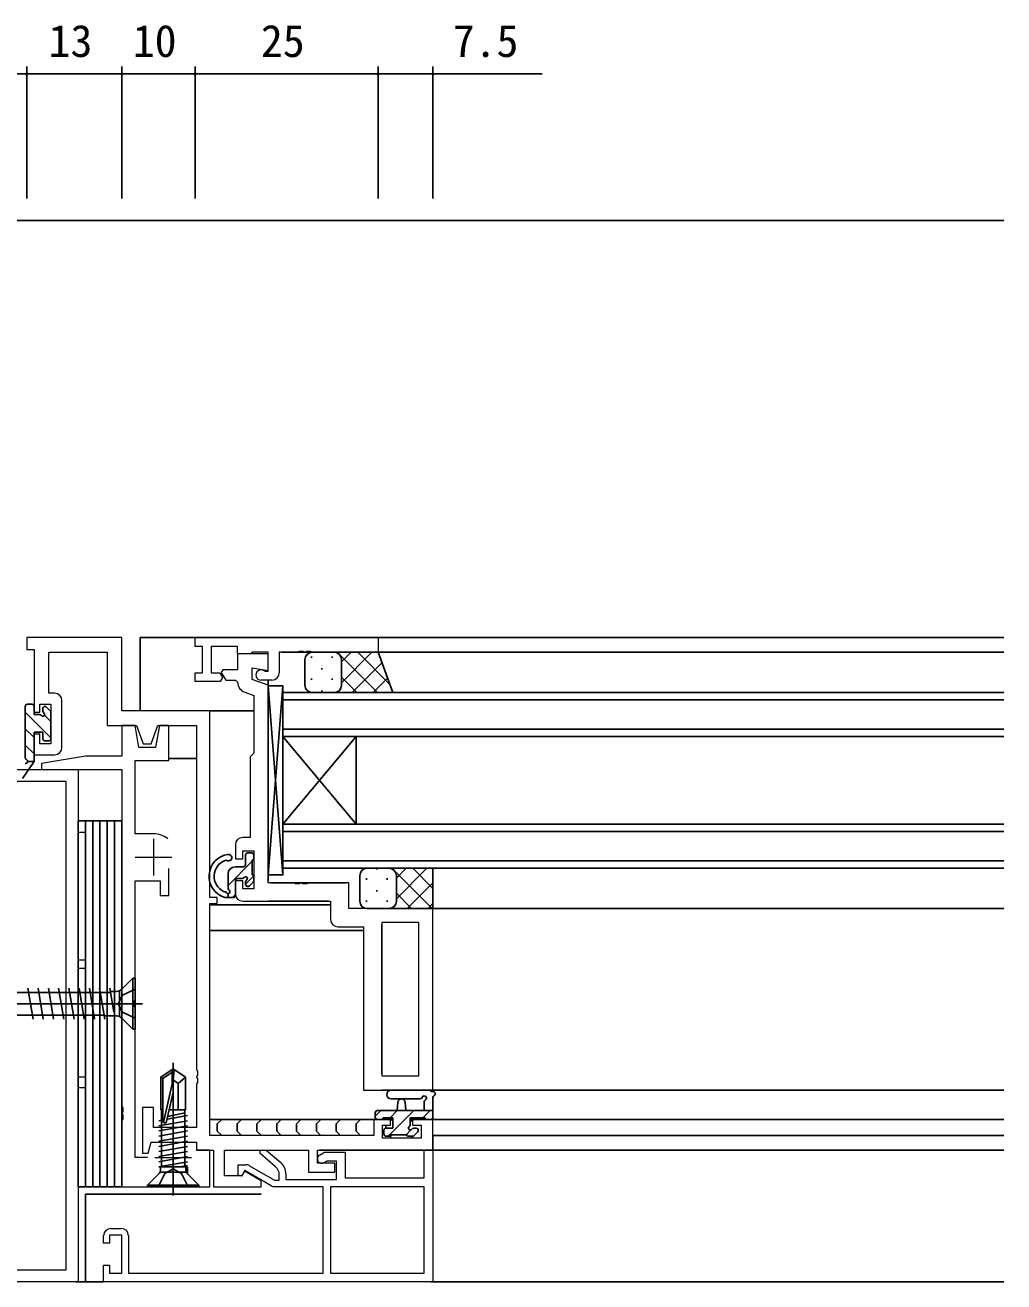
# Model space of a CAD drawing. Units: millimetres, scale not verified. Extents: x -567 to 567, y -403 to 403.
# Drawn here: x 76.6 to 210.3, y -90.6 to 81 of the extents above; entities that cross this region are included whole.
import ezdxf
from ezdxf.enums import TextEntityAlignment as Align

# ---------------------------------------------------------------- set-up
doc = ezdxf.new("R2010")
doc.units = ezdxf.units.MM
doc.header["$LTSCALE"] = 2
doc.layers.add('0-2_YKK_11', color=7, linetype='Continuous', lineweight=18)
for name, color, linetype in [('0-3_YKK_12', 2, 'Continuous'), ('0-4_YKK_13', 4, 'Continuous'), ('0-6_YKK_D', 6, 'Continuous')]:
    doc.layers.add(name, color=color, linetype=linetype)
doc.styles.add('ＭＳ ゴシック', font='')
doc.styles.get('ＭＳ ゴシック').set_extended_font_data('MS Gothic')

msp = doc.modelspace()

# ---------------------------------------------------------------- linework, layer by layer
at = {"layer": '0-2_YKK_11'}
for p, q in [((110.29, -8.426), (108.79, -8.426)), ((81.59, -17.626), (81.59, -11.226)), ((125.29, -41.556), (125.29, -62.496)), ((131.09, -77.626), (118.29, -77.626)), ((88.29, -83.326), (89.69, -83.326))]:
    msp.add_line(p, q, dxfattribs=at)
at = {"layer": '0-2_YKK_11', "color": 2}
for p, q in [((94.09, -30.126), (94.09, -35.126)), ((91.59, -32.626), (96.59, -32.626)), ((96.79, -71.126), (96.79, -76.126)), ((94.29, -73.626), (99.29, -73.626))]:
    msp.add_line(p, q, dxfattribs=at)
at = {"layer": '0-2_YKK_11'}
for points in [[(125.39, -69.226), (126.49, -69.226), (126.49, -68.426), (124.19, -68.426), (124.19, -70.626), (101.79, -70.626), (101.79, -38.926), (102.79, -38.926), (102.79, -38.126), (101.79, -38.126), (101.79, -12.626), (89.79, -12.626), (89.79, -2.626), (76.79, -2.626), (76.79, -4.256), (77.79, -4.256), (77.79, -12.826), (78.59, -12.826), (78.59, -11.726), (80.09, -11.726), (80.09, -17.126), (78.59, -17.126), (78.59, -15.826), (77.79, -15.826), (77.79, -18.626), (80.59, -18.626)], [(99.79, -2.626), (124.79, -2.626), (124.79, -4.626), (115.748, -4.626), (115.565, -4.506), (115.015, -4.506), (114.832, -4.626), (114.748, -4.626), (114.565, -4.506), (114.015, -4.506), (113.832, -4.626), (111.29, -4.626), (111.29, -7.426)], [(109.21, -7.166), (109.39, -7.226), (109.79, -7.226), (109.79, -4.626), (107.59, -4.626), (107.39, -4.826), (105.59, -4.826), (105.59, -3.826), (101.99, -3.826), (101.99, -7.426), (103.163, -7.426), (103.529, -8.059), (103.202, -8.626), (99.79, -8.626), (99.79, -7.426), (100.79, -7.426), (100.79, -3.826), (99.79, -3.826), (99.79, -2.626)], [(80.59, -10.226), (79.79, -10.226), (79.79, -4.626), (87.79, -4.626), (87.79, -14.626), (91.78, -14.626), (92.69, -17.126), (93.79, -17.126), (94.7, -14.626), (99.99, -14.626)], [(109.79, -36.126), (109.79, -9.126), (107.59, -8.326), (107.59, -6.738), (109.79, -7.126), (109.79, -4.826), (105.59, -4.826), (105.59, -7.026), (103.563, -7.026), (103.367, -7.367), (103.979, -8.426), (105.29, -8.426), (105.59, -8.718)], [(106.576, -10.085), (107.79, -10.527), (107.79, -18.426), (107.59, -18.626), (107.29, -18.926), (107.29, -29.926), (106.29, -29.926)], [(94.09, -29.426), (91.59, -29.426), (91.59, -19.426), (96.19, -19.426), (96.19, -14.626), (94.919, -14.626), (94.39, -17.626), (92.119, -17.626), (91.59, -14.626), (89.79, -14.626), (89.79, -18.826), (84.79, -18.826), (78.79, -19.826), (78.79, -20.626), (89.79, -20.626), (89.79, -66.668), (89.91, -66.851), (89.91, -67.401), (89.79, -67.585), (89.79, -67.668), (89.91, -67.851), (89.91, -68.401), (89.79, -68.585), (89.79, -77.626), (96.332, -77.626), (96.515, -77.506), (97.065, -77.506), (97.248, -77.626), (101.79, -77.626), (101.79, -72.626), (100.04, -72.626)], [(99.99, -14.626), (99.99, -61.668), (100.11, -61.851), (100.11, -62.401), (99.99, -62.585), (99.99, -62.668), (100.11, -62.851), (100.11, -63.401), (99.99, -63.585), (99.99, -69.526), (94.09, -69.526), (94.09, -66.826), (92.59, -66.826), (92.59, -73.026), (93.39, -73.026), (93.79, -71.526), (99.99, -71.526), (99.99, -72.626), (102.29, -72.626), (102.29, -77.626), (108.79, -77.626), (108.79, -76.826), (106.522, -75.517), (106.169, -76.126), (103.79, -76.126), (103.79, -72.626), (115.29, -72.626), (115.29, -75.626), (118.89, -75.626), (118.89, -74.426), (116.49, -74.426), (116.49, -72.626), (132.29, -72.626), (132.29, -68.426), (129.49, -68.426), (129.49, -69.226), (130.66, -69.226), (130.66, -70.996), (125.39, -70.996), (125.39, -69.226)], [(58.79, -20.626), (83.79, -20.626), (83.79, -27.626), (84.79, -27.626), (84.79, -29.256), (83.79, -29.256), (83.79, -46.626), (84.79, -46.626), (84.79, -47.826), (83.79, -47.826), (83.79, -62.626), (84.79, -62.626), (84.79, -64.126), (83.79, -64.126), (83.79, -90.626), (58.79, -90.626)], [(60.42, -88.996), (82.16, -88.996), (82.16, -22.256), (60.42, -22.256)], [(105.29, -30.926), (105.29, -32.826), (106.29, -32.826), (106.29, -31.726), (107.79, -31.726), (107.79, -36.926), (106.29, -36.926), (106.29, -35.826), (105.29, -35.826), (105.29, -37.626)], [(93.303, -73.626), (91.59, -73.626), (91.59, -53.085), (91.47, -52.901), (91.47, -52.351), (91.59, -52.168), (91.59, -35.826), (94.99, -35.826), (94.99, -37.826), (96.19, -37.826), (96.19, -34.176)], [(119.29, -42.126), (122.79, -42.126), (122.79, -64.426), (132.29, -64.426), (132.29, -39.626), (120.79, -39.626), (120.79, -36.126), (115.248, -36.126), (115.065, -36.246), (114.515, -36.246), (114.332, -36.126), (114.248, -36.126), (114.065, -36.246), (113.515, -36.246), (113.332, -36.126), (109.79, -36.126)], [(106.29, -38.626), (118.29, -38.626), (118.29, -41.126)], [(110.766, -74.891), (108.69, -73.113), (108.69, -72.626), (109.506, -72.626), (111.491, -74.328)], [(116.79, -73.307), (117.449, -72.926), (120.29, -72.926), (120.29, -76.426), (131.09, -76.426), (131.09, -72.626), (132.29, -72.626), (132.29, -90.626)], [(110.169, -77.492), (106.573, -75.417), (106.14, -76.167), (105.69, -76.046), (105.69, -74.626), (106.737, -74.626)], [(107.237, -74.76), (110.642, -76.726), (111.29, -76.726), (111.29, -76.031)], [(112.19, -75.847), (112.19, -76.626), (119.09, -76.626), (119.09, -74.126), (117.771, -74.126), (117.39, -74.346)], [(90.69, -84.326), (90.69, -89.426), (117.29, -89.426), (117.29, -77.626), (110.669, -77.626)], [(132.29, -90.626), (87.29, -90.626), (87.29, -88.326), (88.09, -88.326), (88.09, -89.426), (89.79, -89.426), (89.79, -84.226), (88.09, -84.226), (88.09, -85.326), (87.29, -85.326), (87.29, -84.326)]]:
    msp.add_lwpolyline(points, dxfattribs=at)
for points in [[(125.29, -41.556), (125.29, -62.496), (130.36, -62.496), (130.36, -41.556)], [(131.09, -77.626), (118.29, -77.626), (118.29, -89.426), (131.09, -89.426)]]:
    msp.add_lwpolyline(points, close=True, dxfattribs=at)
for centre, radius, start, end in [((108.79, -7.726), 0.7, 53.1301, 270.00001), ((110.29, -7.426), 1, 270.00001, 359.99999), ((80.59, -11.226), 1, 0.00001, 89.99999), ((107.089, -8.676), 1.5, 181.62018, 250), ((80.59, -17.626), 1, 270.00001, 359.99999), ((94.09, -32.626), 3.2, 51.63348, 89.99999), ((106.29, -30.926), 1, 90.00001, 179.99999), ((106.29, -37.626), 1, 180.00001, 269.99999), ((119.29, -41.126), 1, 180.00001, 269.99999), ((117.09, -73.826), 0.6, 120, 300.00002), ((106.737, -75.626), 1, 59.99995, 89.99996), ((109.79, -76.031), 1.5, 359.99999, 49.41284), ((110.19, -75.847), 2, 359.99999, 49.41284), ((110.669, -76.626), 1, 239.99995, 269.99996), ((88.29, -84.326), 1, 90.00001, 179.99999), ((89.69, -84.326), 1, 0.00001, 89.99999)]:
    msp.add_arc(centre, radius, start, end, dxfattribs=at)
at = {"layer": '0-3_YKK_12'}
for p, q in [((51.79, 54.374), (210.29, 54.374)), ((92.29, -2.626), (210.29, -2.626)), ((92.29, -12.626), (92.29, -2.626)), ((210.29, -2.626), (109.79, -2.626)), ((210.29, -4.626), (111.59, -4.626)), ((109.79, -35.826), (109.79, -8.426)), ((111.79, -11.126), (210.29, -11.126)), ((107.79, -12.626), (101.79, -12.626)), ((210.29, -15.126), (111.79, -15.126)), ((111.79, -16.126), (111.79, -28.126)), ((111.79, -16.126), (121.79, -28.126)), ((111.79, -28.126), (121.79, -16.126)), ((121.79, -16.126), (121.79, -28.126)), ((99.99, -19.126), (96.19, -19.126)), ((111.79, -29.126), (210.29, -29.126)), ((210.29, -33.126), (111.79, -33.126)), ((120.403, -36.126), (110.09, -36.126)), ((118.29, -39.126), (101.807, -39.126)), ((117.99, -38.626), (109.79, -38.626)), ((210.29, -39.626), (125.29, -39.626)), ((122.79, -42.626), (101.79, -42.626)), ((125.29, -41.852), (125.29, -62.196)), ((210.29, -64.426), (125.29, -64.426)), ((126.79, -68.426), (101.79, -68.426)), ((129.19, -68.426), (210.29, -68.426)), ((132.29, -70.626), (132.29, -72.626)), ((210.29, -70.626), (132.29, -70.626)), ((116.79, -72.626), (210.29, -72.626)), ((87.29, -90.626), (83.49, -90.626)), ((210.29, -90.626), (131.99, -90.626))]:
    msp.add_line(p, q, dxfattribs=at)
for points in [[(210.29, -10.126), (111.79, -10.126), (111.79, -16.126), (210.29, -16.126)], [(210.29, -28.126), (111.79, -28.126), (111.79, -34.126), (210.29, -34.126)]]:
    msp.add_lwpolyline(points, dxfattribs=at)
at = {"layer": '0-4_YKK_13'}
for p, q in [((115.79, -4.626), (118.79, -4.626)), ((124.708, -10.126), (119.208, -4.626)), ((123.94, -4.626), (119.79, -8.776)), ((121.112, -4.626), (119.79, -5.948)), ((126.368, -8.958), (122.036, -4.626)), ((114.79, -5.626), (114.79, -9.126)), ((115.696, -5.179), (115.696, -5.379)), ((117.111, -6.794), (117.111, -6.994)), ((118.526, -5.179), (118.526, -5.379)), ((119.79, -5.626), (119.79, -9.126)), ((119.79, -5.626), (119.79, -9.126)), ((125.318, -6.077), (121.268, -10.126)), ((115.696, -8.209), (115.696, -8.409)), ((118.526, -8.209), (118.526, -8.409)), ((121.879, -10.126), (119.79, -8.037)), ((126.073, -8.15), (124.097, -10.126)), ((111.794, -9.226), (109.79, -9.226)), ((111.794, -9.226), (109.79, -35.026)), ((111.794, -35.026), (109.79, -9.226)), ((115.79, -10.126), (118.79, -10.126)), ((117.111, -9.824), (117.111, -10.024)), ((118.79, -10.126), (126.79, -10.126)), ((119.051, -10.126), (119.023, -10.099)), ((76.887, -11.726), (77.487, -11.726)), ((76.587, -12.026), (76.587, -19.007)), ((80.087, -16.314), (76.587, -12.814)), ((77.787, -12.026), (77.787, -13.126)), ((78.526, -13.126), (77.787, -13.126)), ((78.987, -12.326), (78.987, -12.665)), ((80.087, -14.069), (79.224, -13.206)), ((79.999, -12.614), (79.499, -12.114)), ((80.087, -16.426), (80.087, -12.826)), ((77.787, -16.259), (76.587, -15.059)), ((77.787, -15.526), (78.987, -15.526)), ((77.787, -15.526), (77.787, -19.527)), ((78.987, -15.526), (78.987, -16.426)), ((79.287, -16.726), (79.787, -16.726)), ((77.787, -18.504), (76.587, -17.304)), ((77.787, -19.527), (76.181, -21.867)), ((76.887, -19.527), (77.787, -19.527)), ((106.69, -33.626), (106.69, -32.326)), ((106.99, -32.026), (107.49, -32.026)), ((107.79, -32.326), (107.79, -32.826)), ((104.286, -36.475), (107.586, -33.175)), ((106.39, -33.926), (105.29, -33.926)), ((107.59, -33.026), (107.59, -35.026)), ((123.29, -34.126), (126.29, -34.126)), ((124.611, -34.126), (124.611, -34.285)), ((126.29, -34.126), (132.29, -34.126)), ((126.902, -34.335), (126.693, -34.126)), ((131.455, -34.126), (127.29, -38.291)), ((128.626, -34.126), (127.29, -35.462)), ((132.29, -36.895), (129.521, -34.126)), ((132.29, -34.126), (132.29, -39.626)), ((104.29, -34.926), (104.29, -36.876)), ((105.29, -35.826), (105.29, -37.826)), ((106.229, -35.526), (105.59, -35.526)), ((106.686, -36.32), (107.786, -35.22)), ((106.69, -36.326), (106.69, -35.987)), ((107.702, -36.039), (107.202, -36.539)), ((107.79, -35.226), (107.79, -35.826)), ((122.29, -35.126), (122.29, -38.626)), ((123.196, -35.5), (123.196, -35.7)), ((126.026, -35.5), (126.026, -35.7)), ((132.193, -39.626), (127.081, -34.515)), ((127.29, -35.126), (127.29, -38.626)), ((127.29, -35.126), (127.29, -38.626)), ((103.806, -37.326), (103.823, -37.326)), ((104.29, -37.587), (104.29, -38.126)), ((104.879, -38.126), (105.286, -37.72)), ((124.611, -37.115), (124.611, -37.315)), ((129.365, -39.626), (127.29, -37.552)), ((132.29, -36.119), (128.783, -39.626)), ((104.99, -38.126), (103.89, -38.126)), ((123.196, -38.53), (123.196, -38.73)), ((126.026, -38.53), (126.026, -38.73)), ((132.29, -38.948), (131.611, -39.626)), ((123.29, -39.626), (126.29, -39.626)), ((126.29, -39.626), (132.29, -39.626)), ((126.536, -39.626), (126.511, -39.602)), ((91.29, -49.126), (89.763, -50.654)), ((91.59, -49.126), (91.29, -49.126)), ((91.59, -56.126), (91.59, -49.126)), ((88.228, -51.076), (71.09, -51.076)), ((76.94, -50.526), (77.64, -54.726)), ((78.34, -50.526), (79.04, -54.726)), ((79.74, -50.526), (80.44, -54.726)), ((81.14, -50.526), (81.84, -54.726)), ((82.54, -50.526), (83.24, -54.726)), ((83.94, -50.526), (84.64, -54.726)), ((85.34, -50.526), (86.04, -54.726)), ((86.74, -50.526), (87.44, -54.726)), ((88.667, -53.806), (88.14, -50.526)), ((89.056, -50.946), (88.208, -50.946)), ((89.47, -54.306), (89.47, -50.946)), ((92.59, -52.626), (65.59, -52.626)), ((87.349, -54.176), (71.09, -54.176)), ((89.056, -54.306), (87.37, -54.306)), ((91.29, -56.126), (89.763, -54.599)), ((95.09, -62.672), (96.64, -61.626)), ((96.64, -61.626), (96.94, -61.626)), ((96.64, -63.588), (96.64, -61.626)), ((96.94, -61.626), (96.64, -61.626)), ((96.79, -78.829), (96.79, -60.701)), ((96.79, -63.133), (96.94, -61.626)), ((96.79, -64.733), (96.79, -61.626)), ((98.49, -62.672), (96.94, -61.626)), ((95.39, -62.831), (96.64, -61.988)), ((95.39, -68.678), (95.39, -62.831)), ((96.64, -63.588), (96.64, -61.988)), ((96.79, -63.025), (97.49, -63.526)), ((97.49, -63.526), (98.49, -62.672)), ((98.49, -67.126), (98.49, -62.672)), ((95.447, -68.836), (96.64, -63.588)), ((95.881, -68.733), (96.79, -64.733)), ((97.49, -67.126), (97.49, -63.526)), ((126.562, -64.426), (131.724, -64.426)), ((126.562, -65.626), (130.523, -65.629)), ((127.39, -67.226), (127.492, -66.082)), ((128.59, -67.226), (128.488, -66.082)), ((131.09, -66.046), (131.09, -67.226)), ((132.29, -68.126), (132.29, -65.446)), ((95.39, -68.511), (94.811, -68.614)), ((98.769, -68.614), (94.811, -69.314)), ((95.09, -67.126), (95.39, -67.126)), ((95.19, -68.22), (95.39, -68.177)), ((98.769, -67.914), (95.954, -68.412)), ((96.04, -68.035), (98.39, -67.52)), ((96.246, -67.126), (98.49, -67.126)), ((98.39, -67.126), (98.39, -74.926)), ((124.66, -68.426), (101.79, -68.426)), ((124.39, -68.007), (125.171, -67.226)), ((124.39, -67.526), (124.39, -68.126)), ((132.29, -67.226), (124.69, -67.226)), ((124.69, -68.426), (125.29, -68.426)), ((126.161, -70.726), (129.661, -67.226)), ((126.79, -68.426), (126.19, -68.426)), ((126.416, -68.226), (127.416, -67.226)), ((126.645, -68.426), (126.465, -68.606)), ((129.79, -68.426), (129.19, -68.426)), ((129.537, -68.426), (129.19, -68.774)), ((130.906, -68.226), (131.906, -67.226)), ((131.39, -68.426), (131.99, -68.426)), ((98.769, -69.314), (94.811, -70.014)), ((94.811, -70.714), (98.769, -70.014)), ((125.59, -69.926), (125.59, -70.426)), ((125.86, -69.226), (125.86, -69.629)), ((128.606, -70.526), (129.268, -69.864)), ((129.99, -69.626), (129.651, -69.626)), ((129.702, -70.639), (130.202, -70.139)), ((94.811, -71.414), (98.769, -70.714)), ((94.811, -72.114), (98.769, -71.414)), ((125.89, -70.726), (126.39, -70.726)), ((126.376, -70.728), (126.645, -70.996)), ((126.59, -70.526), (128.69, -70.526)), ((128.89, -70.726), (129.49, -70.726)), ((129.269, -70.728), (129.537, -70.996)), ((94.811, -72.814), (98.769, -72.114)), ((94.811, -73.514), (98.769, -72.814)), ((94.811, -74.214), (98.769, -73.514)), ((94.811, -74.914), (98.769, -74.214)), ((94.811, -74.926), (98.769, -74.926)), ((95.06, -75.419), (95.06, -74.926)), ((98.769, -74.739), (97.71, -74.926)), ((98.52, -75.419), (98.52, -74.926)), ((98.697, -74.926), (98.769, -74.914)), ((98.769, -74.97), (98.769, -75.827)), ((93.29, -77.396), (94.914, -75.773)), ((95.06, -75.626), (98.52, -75.626)), ((100.29, -77.396), (98.667, -75.773)), ((84.79, -78.626), (108.79, -78.626)), ((84.79, -78.626), (84.79, -90.626)), ((93.29, -77.626), (93.29, -77.396)), ((93.29, -77.396), (100.29, -77.396)), ((93.29, -77.626), (100.29, -77.626)), ((100.29, -77.626), (100.29, -77.396))]:
    msp.add_line(p, q, dxfattribs=at)
for points in [[(118.79, -4.626), (124.79, -4.626), (126.79, -10.119)], [(111.794, -9.226), (111.794, -35.026), (109.79, -35.026), (109.79, -9.226)], [(91.59, -56.126), (91.29, -56.126), (91.29, -49.126)], [(91.59, -50.626), (89.874, -51.481), (89.265, -52.626)], [(91.59, -54.627), (89.874, -53.771), (89.265, -52.626)], [(95.09, -67.126), (95.09, -62.672), (95.39, -62.831)], [(95.19, -67.126), (95.19, -68.22), (95.19, -74.926)], [(103.421, -68.426), (102.821, -69.026), (102.821, -70.026), (103.421, -70.626)], [(106.129, -68.426), (105.529, -69.026), (105.529, -70.026), (106.129, -70.626)], [(108.836, -68.426), (108.236, -69.026), (108.236, -70.026), (108.836, -70.626)], [(111.544, -68.426), (110.944, -69.026), (110.944, -70.026), (111.544, -70.626)], [(114.252, -68.426), (113.652, -69.026), (113.652, -70.026), (114.252, -70.626)], [(116.96, -68.426), (116.36, -69.026), (116.36, -70.026), (116.96, -70.626)], [(119.667, -68.426), (119.067, -69.026), (119.067, -70.026), (119.667, -70.626)], [(122.375, -68.426), (121.775, -69.026), (121.775, -70.026), (122.375, -70.626)], [(125.49, -68.226), (126.79, -68.226), (126.79, -69.626), (125.89, -69.626)], [(129.19, -69.165), (129.19, -68.226), (131.19, -68.226)], [(94.74, -77.626), (95.645, -75.811), (96.79, -75.202)], [(98.84, -77.626), (97.935, -75.811), (96.79, -75.202)]]:
    msp.add_lwpolyline(points, dxfattribs=at)
for points in [[(83.79, -27.626), (83.79, -77.626), (84.79, -77.626), (84.79, -27.626)], [(84.79, -27.626), (84.79, -77.626), (85.79, -77.626), (85.79, -27.626)], [(85.79, -27.626), (85.79, -77.626), (86.79, -77.626), (86.79, -27.626)], [(86.79, -27.626), (86.79, -77.626), (87.79, -77.626), (87.79, -27.626)], [(87.79, -27.626), (87.79, -77.626), (88.79, -77.626), (88.79, -27.626)], [(88.79, -27.626), (88.79, -77.626), (89.79, -77.626), (89.79, -27.626)]]:
    msp.add_lwpolyline(points, close=True, dxfattribs=at)
for centre, radius, start, end in [((115.79, -5.626), 1, 90, 180), ((118.79, -5.626), 1, 0, 90), ((118.79, -5.626), 1, 0, 90), ((115.79, -9.126), 1, 180, 270), ((118.79, -9.126), 1, 270, 0), ((118.79, -9.126), 1, 270, 0), ((76.887, -12.026), 0.3, 90, 180), ((77.487, -12.026), 0.3, 0, 90), ((78.526, -13.426), 0.3, 33.05573, 90), ((78.987, -13.126), 0.25, 213.05573, 56.94427), ((79.287, -12.326), 0.3, 45, 180), ((79.287, -12.665), 0.3, 180, 236.94427), ((79.787, -12.826), 0.3, 360, 45), ((79.287, -16.426), 0.3, 180, 270), ((79.787, -16.426), 0.3, 270, 360), ((76.587, -19.527), 0.3, 265.19062, 60), ((76.887, -19.007), 0.3, 180, 240), ((104.71, -35.22), 3.02, 98.2803, 254.24304), ((104.34, -32.676), 0.45, 241.48443, 98.2803), ((106.99, -32.326), 0.3, 90, 180), ((107.49, -32.326), 0.3, 360, 90), ((104.71, -35.22), 2.32, 111.12874, 243.42112), ((103.982, -33.335), 0.3, 61.48443, 111.12874), ((105.29, -34.926), 1, 90, 180), ((106.39, -33.626), 0.3, 270, 360), ((107.59, -32.826), 0.2, 270, 360), ((123.29, -35.126), 1, 90, 180), ((126.29, -35.126), 1, 0, 90), ((126.29, -35.126), 1, 0, 90), ((105.59, -35.826), 0.3, 90, 180), ((106.229, -35.226), 0.3, 270, 326.94427), ((106.69, -35.526), 0.25, 303.05573, 146.94427), ((106.99, -35.987), 0.3, 123.05573, 180), ((107.59, -35.226), 0.2, 360, 90), ((107.49, -35.826), 0.3, 315, 360), ((103.806, -37.026), 0.3, 243.42112, 270), ((103.823, -37.626), 0.3, 31.78472, 90), ((104.29, -37.337), 0.25, 211.78472, 56.94427), ((104.59, -36.876), 0.3, 180, 236.94427), ((106.99, -36.326), 0.3, 180, 315), ((104.99, -37.826), 0.3, 270, 360), ((123.29, -38.626), 1, 180, 270), ((126.29, -38.626), 1, 270, 0), ((126.29, -38.626), 1, 270, 0), ((89.056, -49.946), 1, 270, 315), ((89.056, -55.306), 1, 45, 90), ((126.563, -65.026), 0.6, 89.95977, 269.95977), ((131.09, -65.526), 0.3, 300, 160.81024), ((131.724, -64.726), 0.3, 40.52878, 90), ((132.181, -64.337), 0.3, 220.52878, 280.52878), ((132.29, -64.926), 0.3, 300, 100.52878), ((132.59, -65.446), 0.3, 120, 180), ((127.99, -66.126), 0.5, 5.09207, 174.90793), ((130.524, -65.329), 0.3, 269.95977, 340.81024), ((131.39, -66.046), 0.3, 120, 180), ((124.69, -67.526), 0.3, 90, 180), ((124.69, -68.126), 0.3, 180, 270), ((125.29, -68.226), 0.2, 270, 0), ((131.39, -68.226), 0.2, 180, 270), ((131.99, -68.126), 0.3, 270, 0), ((95.639, -68.678), 0.248, 180, 347.19096), ((125.89, -69.926), 0.3, 90, 180), ((129.19, -69.626), 0.25, 123.05573, 326.94427), ((128.89, -69.165), 0.3, 303.05573, 0), ((129.651, -69.926), 0.3, 90, 146.94427), ((129.99, -69.926), 0.3, 315, 90), ((125.89, -70.426), 0.3, 180, 270), ((126.39, -70.526), 0.2, 270, 0), ((128.89, -70.526), 0.2, 180, 270), ((129.49, -70.426), 0.3, 270, 315), ((94.56, -75.419), 0.5, 315, 0), ((99.02, -75.419), 0.5, 180, 225)]:
    msp.add_arc(centre, radius, start, end, dxfattribs=at)
at = {"layer": '0-6_YKK_D'}
for p, q in [((76.79, 74.374), (68.79, 74.374)), ((76.79, 57.374), (76.79, 75.374)), ((76.79, 57.374), (76.79, 75.374)), ((89.79, 74.374), (76.79, 74.374)), ((89.79, 57.374), (89.79, 75.374)), ((89.79, 57.374), (89.79, 75.374)), ((99.79, 74.374), (89.79, 74.374)), ((99.79, 57.374), (99.79, 75.374)), ((99.79, 57.374), (99.79, 75.374)), ((124.79, 74.374), (99.79, 74.374)), ((124.79, 57.374), (124.79, 75.374)), ((124.79, 57.374), (124.79, 75.374)), ((132.29, 57.374), (132.29, 75.374))]:
    msp.add_line(p, q, dxfattribs=at)
msp.add_lwpolyline([(124.79, 74.374), (132.29, 74.374), (147.19, 74.374)], dxfattribs=at)
for centre, start, end in [((76.79, 74.374), 0, 180), ((76.79, 74.374), 0, 180), ((76.79, 74.374), 180, 0), ((76.79, 74.374), 180, 0), ((89.79, 74.374), 0, 180), ((89.79, 74.374), 0, 180), ((89.79, 74.374), 180, 0), ((89.79, 74.374), 180, 0), ((99.79, 74.374), 0, 180), ((99.79, 74.374), 0, 180), ((99.79, 74.374), 180, 0), ((99.79, 74.374), 180, 0), ((124.79, 74.374), 0, 180), ((124.79, 74.374), 0, 180), ((124.79, 74.374), 180, 0), ((124.79, 74.374), 180, 0), ((132.29, 74.374), 0, 180), ((132.29, 74.374), 180, 0)]:
    msp.add_arc(centre, 0.106, start, end, dxfattribs=at)

# ---------------------------------------------------------------- texts
at = {"layer": '0-6_YKK_D', "style": 'ＭＳ ゴシック'}
for s, p in [('13', (79.77, 75.374)), ('10', (91.27, 75.374)), ('25', (108.77, 75.374)), ('7.5', (134.99, 75.374))]:
    msp.add_text(s, height=4.399, dxfattribs=at).set_placement(p, align=Align.BOTTOM_LEFT)

doc.saveas('drawing.dxf')
